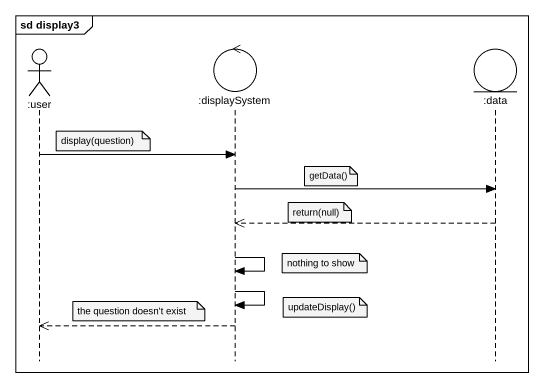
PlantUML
@startuml
mainframe sd display3
hide footbox
actor ":user" as user
control ":displaySystem" as displaySystem
entity ":data" as data

note right of user : display(question)
user -> displaySystem
note right of displaySystem : getData()
displaySystem -> data
note right of displaySystem : return(null)
data -->> displaySystem
displaySystem -> displaySystem
note right of displaySystem : nothing to show
displaySystem -> displaySystem
note right of displaySystem : updateDisplay()
note left of displaySystem : the question doesn't exist
displaySystem -->> user
@enduml
